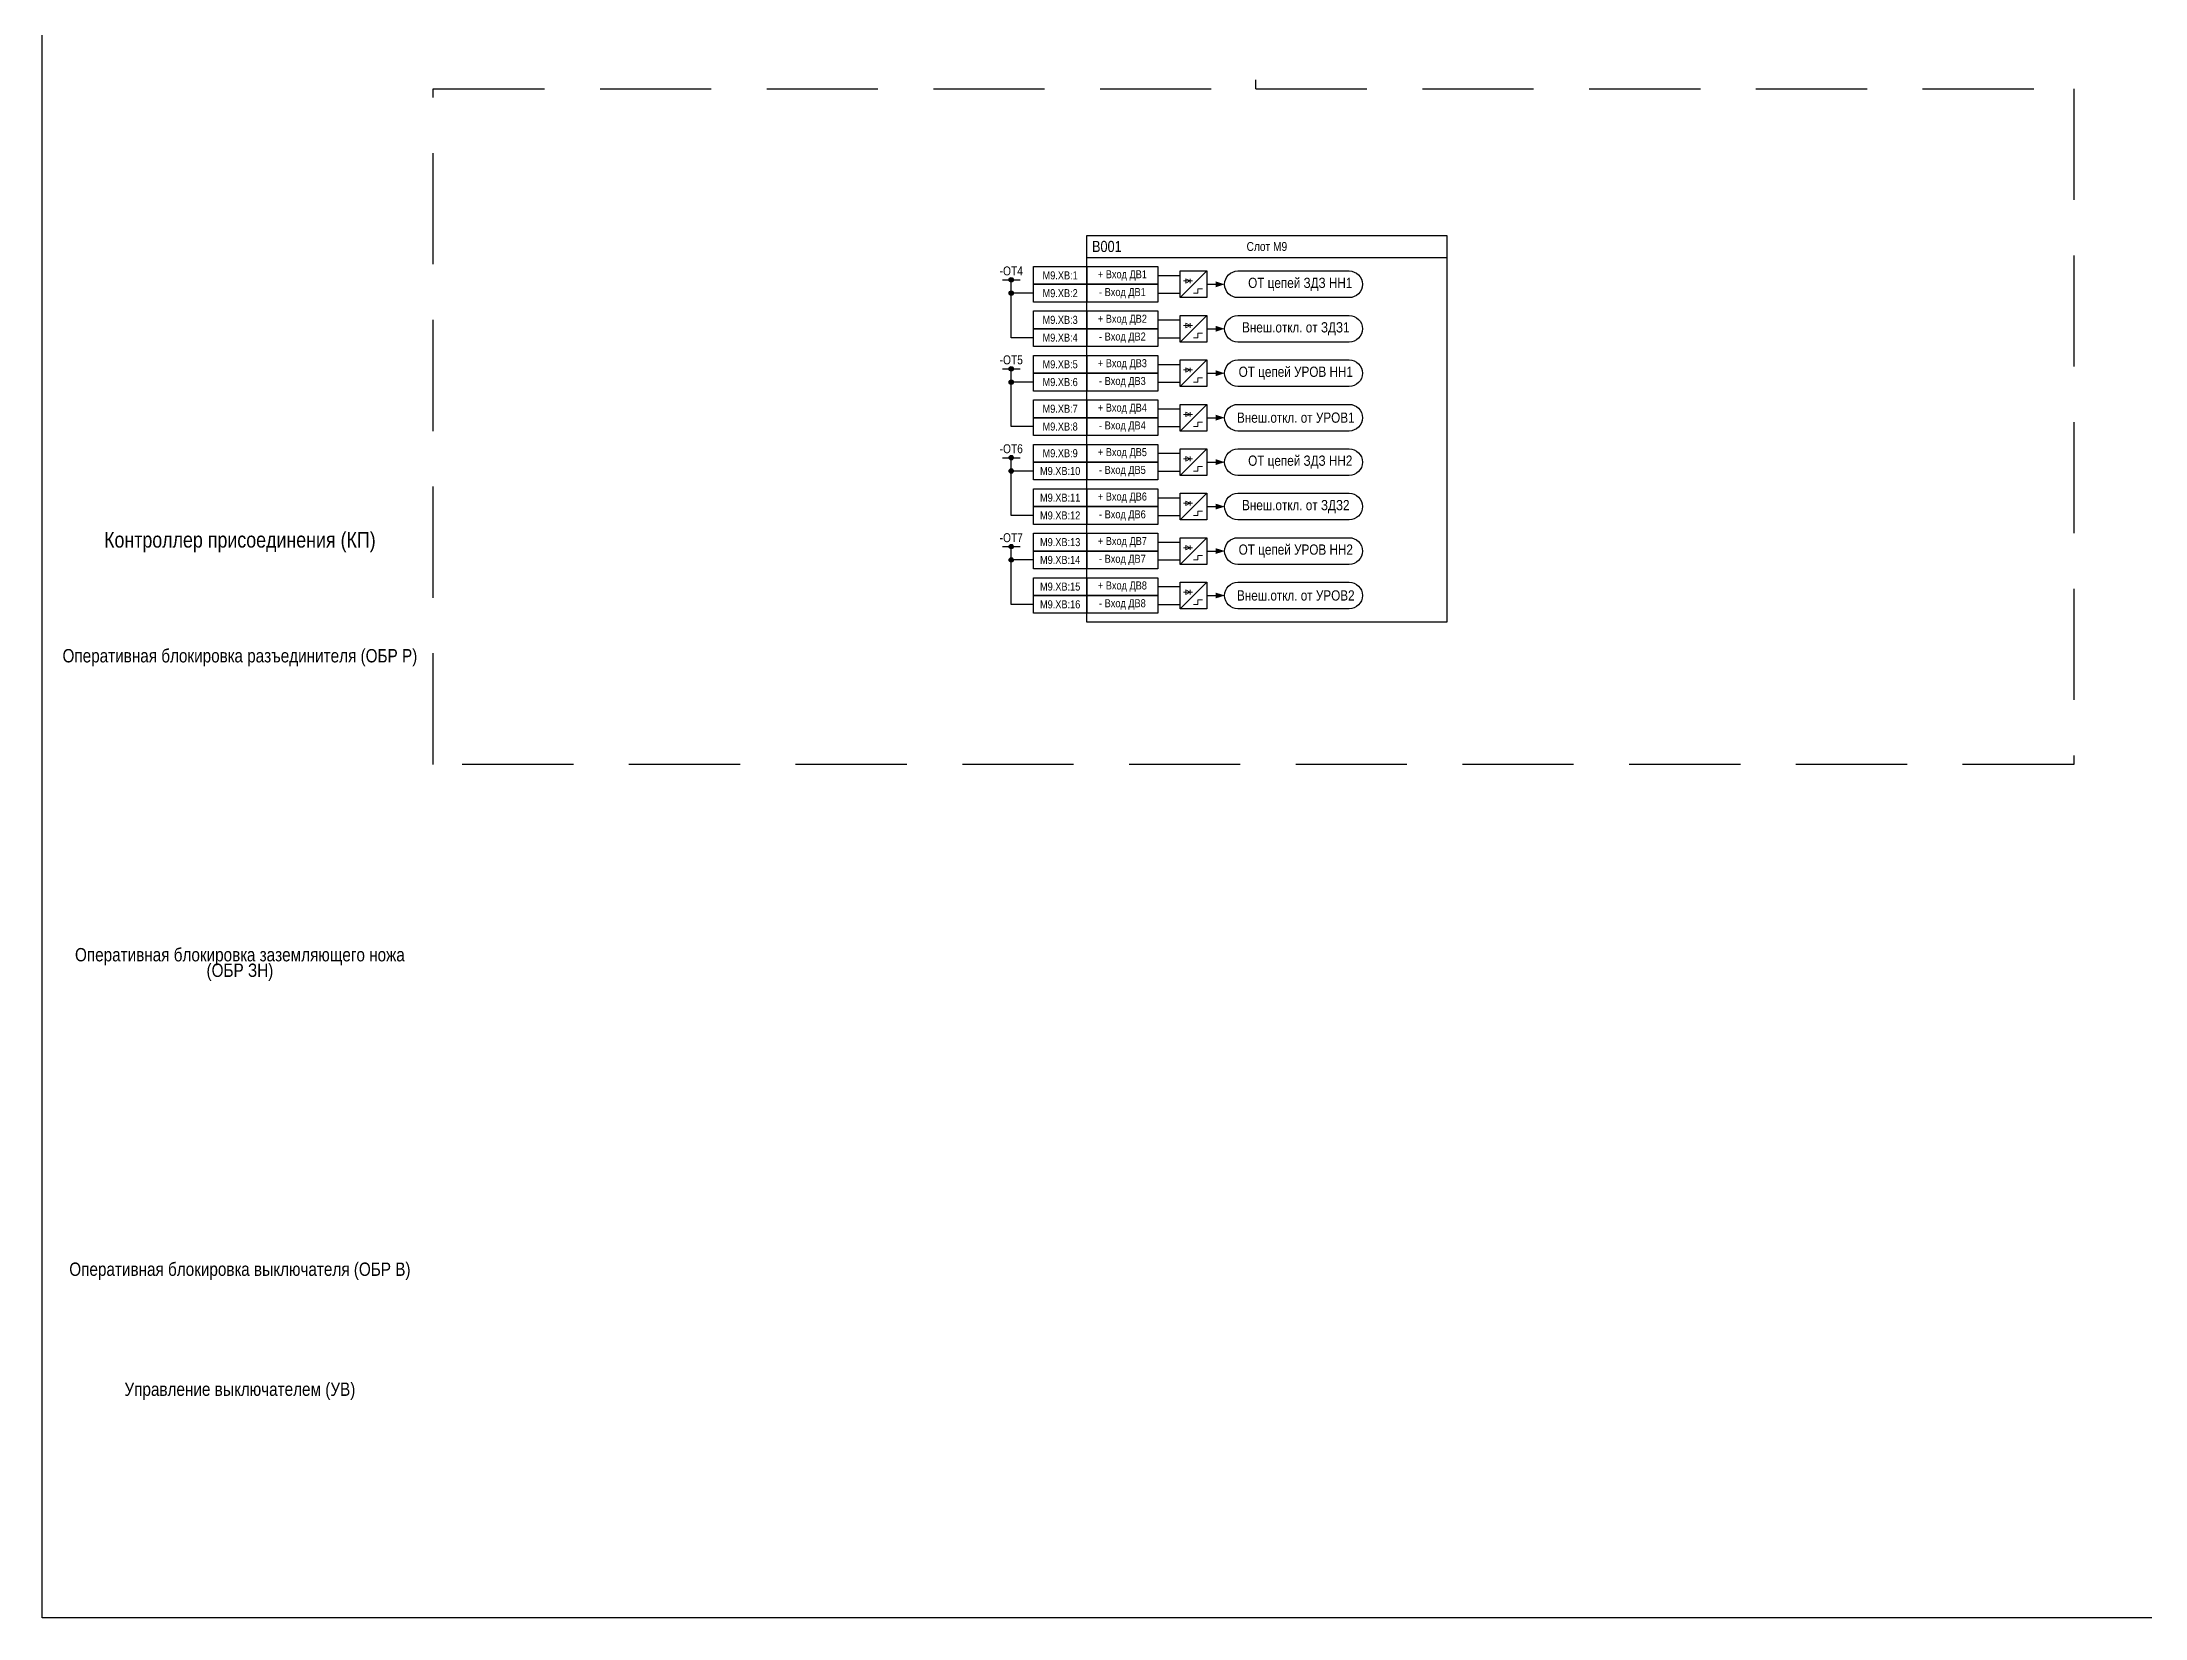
# Model space of a CAD drawing. Header units: millimetres. Extents: x 1657 to 5785, y -558 to 1129.
# Drawn here: x 3847 to 4320, y -188 to 166.5 of the extents above; entities that cross this region are included whole.
import ezdxf

# ---------------------------------------------------------------- set-up
doc = ezdxf.new("R2010")
doc.units = ezdxf.units.MM
doc.linetypes.add('штриховая2', pattern=[0.375, 0.25, -0.125])
doc.layers.add('_ОРЗ_0.3', color=7, linetype='Continuous', lineweight=30)
doc.layers.add('Основная', color=7, linetype='Continuous')
doc.styles.add('1.8_Gost_RD', font='ARIALN.TTF', dxfattribs={"height": 1.8})
doc.styles.add('2.5_Gost_RD', font='ARIALN.TTF', dxfattribs={"height": 2.5})
doc.styles.add('3.5_Gost_RD', font='ARIALN.TTF', dxfattribs={"height": 3.5})

# ---------------------------------------------------------------- blocks, each defined once
blk = doc.blocks.new('*U114')
at = {"ltscale": 0.25}
blk.add_line((0, 0), (3, 0), dxfattribs=at)
blk.add_lwpolyline([(2, 0, 1.3, 0, 0), (4, 0, 0, 0, 0)], format="xyseb", dxfattribs=at)
blk = doc.blocks.new('Точка')
at = {"ltscale": 100}
h = blk.add_hatch(color=256, dxfattribs=at)
h.dxf.hatch_style = 1
edge = h.paths.add_edge_path()
edge.add_arc((0, 0), 0.5, 0, 360)
blk.add_circle((0, 0), 0.5, dxfattribs=at)

msp = doc.modelspace()

# ---------------------------------------------------------------- linework, layer by layer
at = {"ltscale": 100}
for p, q in [((4120, 156), (4120, 158)), ((4063, 113), (4067, 113)), ((4065, 100), (4065, 113)), ((4070, 110), (4065, 110)), ((4070, 100), (4065, 100)), ((4063, 93), (4067, 93)), ((4065, 80), (4065, 93)), ((4070, 90), (4065, 90)), ((4070, 80), (4065, 80)), ((4063, 73), (4067, 73)), ((4065, 60), (4065, 73)), ((4070, 70), (4065, 70)), ((4070, 60), (4065, 60)), ((4063, 53), (4067, 53)), ((4065, 40), (4065, 53)), ((4070, 50), (4065, 50)), ((4070, 40), (4065, 40))]:
    msp.add_line(p, q, dxfattribs=at)
at = {"lineweight": 13, "ltscale": 0.25}
for p, q in [((4105.25, 113.25), (4105.25, 112.25)), ((4105.25, 103.25), (4105.25, 102.25)), ((4105.25, 93.25), (4105.25, 92.25)), ((4105.25, 83.25), (4105.25, 82.25)), ((4105.25, 73.25), (4105.25, 72.25)), ((4105.25, 63.25), (4105.25, 62.25)), ((4105.25, 53.25), (4105.25, 52.25)), ((4105.25, 43.25), (4105.25, 42.25))]:
    msp.add_line(p, q, dxfattribs=at)
at = {"ltscale": 100}
for points in [[(3847, 707), (4793, 707), (4793, -188), (3847, -188)], [(4070, 116), (4082, 116), (4082, 112), (4070, 112)], [(4082, 116), (4098, 116), (4098, 112), (4082, 112)], [(4070, 112), (4082, 112), (4082, 108), (4070, 108)], [(4082, 112), (4098, 112), (4098, 108), (4082, 108)], [(4070, 106), (4082, 106), (4082, 102), (4070, 102)], [(4082, 106), (4098, 106), (4098, 102), (4082, 102)], [(4070, 102), (4082, 102), (4082, 98), (4070, 98)], [(4082, 102), (4098, 102), (4098, 98), (4082, 98)], [(4070, 96), (4082, 96), (4082, 92), (4070, 92)], [(4082, 96), (4098, 96), (4098, 92), (4082, 92)], [(4070, 92), (4082, 92), (4082, 88), (4070, 88)], [(4082, 92), (4098, 92), (4098, 88), (4082, 88)], [(4070, 86), (4082, 86), (4082, 82), (4070, 82)], [(4082, 86), (4098, 86), (4098, 82), (4082, 82)], [(4070, 82), (4082, 82), (4082, 78), (4070, 78)], [(4082, 82), (4098, 82), (4098, 78), (4082, 78)], [(4070, 76), (4082, 76), (4082, 72), (4070, 72)], [(4082, 76), (4098, 76), (4098, 72), (4082, 72)], [(4070, 72), (4082, 72), (4082, 68), (4070, 68)], [(4082, 72), (4098, 72), (4098, 68), (4082, 68)], [(4070, 66), (4082, 66), (4082, 62), (4070, 62)], [(4070, 62), (4082, 62), (4082, 58), (4070, 58)], [(4082, 66), (4098, 66), (4098, 62), (4082, 62)], [(4082, 62), (4098, 62), (4098, 58), (4082, 58)], [(4070, 56), (4082, 56), (4082, 52), (4070, 52)], [(4082, 56), (4098, 56), (4098, 52), (4082, 52)], [(4070, 52), (4082, 52), (4082, 48), (4070, 48)], [(4082, 52), (4098, 52), (4098, 48), (4082, 48)], [(4070, 46), (4082, 46), (4082, 42), (4070, 42)], [(4082, 46), (4098, 46), (4098, 42), (4082, 42)], [(4070, 42), (4082, 42), (4082, 38), (4070, 38)], [(4082, 42), (4098, 42), (4098, 38), (4082, 38)]]:
    msp.add_lwpolyline(points, close=True, dxfattribs=at)
at = {"linetype": 'штриховая2', "ltscale": 100}
msp.add_lwpolyline([(3935, 156), (4120, 156), (4304, 156), (4304, 4), (3935, 4)], close=True, dxfattribs=at)
at = {"ltscale": 100}
msp.add_lwpolyline([(4082, 118), (4163, 118)], dxfattribs=at)
for points in [[(4103, 115), (4109, 115), (4109, 109), (4103, 109)], [(4103, 105), (4109, 105), (4109, 99), (4103, 99)], [(4103, 95), (4109, 95), (4109, 89), (4103, 89)], [(4103, 85), (4109, 85), (4109, 79), (4103, 79)], [(4103, 75), (4109, 75), (4109, 69), (4103, 69)], [(4103, 65), (4109, 65), (4109, 59), (4103, 59)], [(4103, 55), (4109, 55), (4109, 49), (4103, 49)], [(4103, 45), (4109, 45), (4109, 39), (4103, 39)]]:
    msp.add_lwpolyline(points, close=True)
at = {"lineweight": 13, "flags": 128}
for points in [[(4104.5, 113.5, 0, 0, 0), (4104.5, 114, 0.25, 0, 0), (4104.5, 114.5, 0, 0, 0)], [(4105, 113.5, 0, 0, 0), (4105, 114, 0.25, 0, 0), (4105, 114.5, 0, 0, 0)], [(4104.5, 103.5, 0, 0, 0), (4104.5, 104, 0.25, 0, 0), (4104.5, 104.5, 0, 0, 0)], [(4105, 103.5, 0, 0, 0), (4105, 104, 0.25, 0, 0), (4105, 104.5, 0, 0, 0)], [(4104.5, 93.5, 0, 0, 0), (4104.5, 94, 0.25, 0, 0), (4104.5, 94.5, 0, 0, 0)], [(4105, 93.5, 0, 0, 0), (4105, 94, 0.25, 0, 0), (4105, 94.5, 0, 0, 0)], [(4104.5, 83.5, 0, 0, 0), (4104.5, 84, 0.25, 0, 0), (4104.5, 84.5, 0, 0, 0)], [(4105, 83.5, 0, 0, 0), (4105, 84, 0.25, 0, 0), (4105, 84.5, 0, 0, 0)], [(4104.5, 73.5, 0, 0, 0), (4104.5, 74, 0.25, 0, 0), (4104.5, 74.5, 0, 0, 0)], [(4105, 73.5, 0, 0, 0), (4105, 74, 0.25, 0, 0), (4105, 74.5, 0, 0, 0)], [(4104.5, 63.5, 0, 0, 0), (4104.5, 64, 0.25, 0, 0), (4104.5, 64.5, 0, 0, 0)], [(4105, 63.5, 0, 0, 0), (4105, 64, 0.25, 0, 0), (4105, 64.5, 0, 0, 0)], [(4104.5, 53.5, 0, 0, 0), (4104.5, 54, 0.25, 0, 0), (4104.5, 54.5, 0, 0, 0)], [(4105, 53.5, 0, 0, 0), (4105, 54, 0.25, 0, 0), (4105, 54.5, 0, 0, 0)], [(4104.5, 43.5, 0, 0, 0), (4104.5, 44, 0.25, 0, 0), (4104.5, 44.5, 0, 0, 0)], [(4105, 43.5, 0, 0, 0), (4105, 44, 0.25, 0, 0), (4105, 44.5, 0, 0, 0)]]:
    msp.add_lwpolyline(points, format="xyseb", dxfattribs=at)
at = {"ltscale": 100}
for points in [[(4116, 109, -1), (4116, 115), (4141, 115, -1), (4141, 109)], [(4116, 99, -1), (4116, 105), (4141, 105, -1), (4141, 99)], [(4116, 89, -1), (4116, 95), (4141, 95, -1), (4141, 89)], [(4116, 79, -1), (4116, 85), (4141, 85, -1), (4141, 79)], [(4116, 69, -1), (4116, 75), (4141, 75, -1), (4141, 69)], [(4116, 59, -1), (4116, 65), (4141, 65, -1), (4141, 59)], [(4116, 49, -1), (4116, 55), (4141, 55, -1), (4141, 49)], [(4116, 39, -1), (4116, 45), (4141, 45, -1), (4141, 39)]]:
    msp.add_lwpolyline(points, format="xyb", close=True, dxfattribs=at)
at = {"lineweight": 13, "ltscale": 0.25}
for points in [[(4105.25, 112.75), (4104.25, 113.25), (4104.25, 112.25), (4105.25, 112.75)], [(4105.25, 102.75), (4104.25, 103.25), (4104.25, 102.25), (4105.25, 102.75)], [(4105.25, 92.75), (4104.25, 93.25), (4104.25, 92.25), (4105.25, 92.75)], [(4105.25, 82.75), (4104.25, 83.25), (4104.25, 82.25), (4105.25, 82.75)], [(4105.25, 72.75), (4104.25, 73.25), (4104.25, 72.25), (4105.25, 72.75)], [(4105.25, 62.75), (4104.25, 63.25), (4104.25, 62.25), (4105.25, 62.75)], [(4105.25, 52.75), (4104.25, 53.25), (4104.25, 52.25), (4105.25, 52.75)], [(4105.25, 42.75), (4104.25, 43.25), (4104.25, 42.25), (4105.25, 42.75)]]:
    msp.add_lwpolyline(points, dxfattribs=at)
at = {"layer": '_ОРЗ_0.3', "ltscale": 100}
msp.add_lwpolyline([(4082, 123), (4163, 123), (4163, 36), (4082, 36)], close=True, dxfattribs=at)
at = {"layer": 'Основная', "color": 0}
for p, q in [((4098, 114), (4103, 114)), ((4098, 110), (4103, 110)), ((4098, 104), (4103, 104)), ((4098, 100), (4103, 100)), ((4098, 94), (4103, 94)), ((4098, 90), (4103, 90)), ((4098, 84), (4103, 84)), ((4098, 80), (4103, 80)), ((4098, 74), (4103, 74)), ((4098, 70), (4103, 70)), ((4098, 64), (4103, 64)), ((4098, 60), (4103, 60)), ((4098, 54), (4103, 54)), ((4098, 50), (4103, 50)), ((4098, 44), (4103, 44)), ((4098, 40), (4103, 40))]:
    msp.add_line(p, q, dxfattribs=at)
at = {"layer": 'Основная', "ltscale": 0.25}
for p, q in [((4109, 115), (4103, 109)), ((4109, 105), (4103, 99)), ((4109, 95), (4103, 89)), ((4109, 85), (4103, 79)), ((4109, 75), (4103, 69)), ((4109, 65), (4103, 59)), ((4109, 55), (4103, 49)), ((4109, 45), (4103, 39))]:
    msp.add_line(p, q, dxfattribs=at)
at = {"layer": 'Основная', "color": 0, "lineweight": 13}
for p, q in [((4103.75, 112.75), (4105.75, 112.75)), ((4103.75, 102.75), (4105.75, 102.75)), ((4103.75, 92.75), (4105.75, 92.75)), ((4103.75, 82.75), (4105.75, 82.75)), ((4103.75, 72.75), (4105.75, 72.75)), ((4103.75, 62.75), (4105.75, 62.75)), ((4103.75, 52.75), (4105.75, 52.75)), ((4103.75, 42.75), (4105.75, 42.75))]:
    msp.add_line(p, q, dxfattribs=at)
for p, q in [((4106, 110), (4107, 110)), ((4107, 111), (4108, 111)), ((4107, 110), (4107, 111)), ((4106, 100), (4107, 100)), ((4107, 101), (4108, 101)), ((4107, 100), (4107, 101)), ((4106, 90), (4107, 90)), ((4107, 91), (4108, 91)), ((4107, 90), (4107, 91)), ((4107, 81), (4108, 81)), ((4107, 80), (4107, 81)), ((4106, 80), (4107, 80)), ((4107, 71), (4108, 71)), ((4107, 70), (4107, 71)), ((4106, 70), (4107, 70)), ((4106, 60), (4107, 60)), ((4107, 61), (4108, 61)), ((4107, 60), (4107, 61)), ((4106, 50), (4107, 50)), ((4107, 51), (4108, 51)), ((4107, 50), (4107, 51)), ((4106, 40), (4107, 40)), ((4107, 41), (4108, 41)), ((4107, 40), (4107, 41))]:
    msp.add_line(p, q, dxfattribs=at).dxf.unprotected_set("ltscale", 0)

# ---------------------------------------------------------------- block references
at = {"ltscale": 100}
for p in [(4065, 113), (4065, 110), (4065, 93), (4065, 90), (4065, 73), (4065, 70), (4065, 53), (4065, 50)]:
    msp.add_blockref('Точка', p, dxfattribs=at)
at = {"ltscale": 0.35}
for p in [(4109, 112), (4109, 102), (4109, 92), (4109, 82), (4109, 72), (4109, 62), (4109, 52), (4109, 42)]:
    msp.add_blockref('*U114', p, dxfattribs=at)

# ---------------------------------------------------------------- texts
at = {"ltscale": 100, "attachment_point": 5}
for s, insert, char_height, width, style in [('B001', (4086.5, 120.5), 2.5, 11, '2.5_Gost_RD'), ('Слот М9', (4122.5, 120.5), 2, 81, '1.8_Gost_RD'), ('-ОТ4', (4065, 115), 2, 81, '1.8_Gost_RD'), ('М9.XB:1', (4076, 114), 1.8, 12, '1.8_Gost_RD'), ('+ Вход ДВ1', (4090, 114), 1.8, 16, '1.8_Gost_RD'), ('\\pxsm0.7;ОТ цепей ЗДЗ НН1', (4130, 112), 2.3, 31, '2.5_Gost_RD'), ('М9.XB:2', (4076, 110), 1.8, 12, '1.8_Gost_RD'), ('- Вход ДВ1', (4090, 110), 1.8, 16, '1.8_Gost_RD'), ('М9.XB:3', (4076, 104), 1.8, 12, '1.8_Gost_RD'), ('+ Вход ДВ2', (4090, 104), 1.8, 16, '1.8_Gost_RD'), ('М9.XB:4', (4076, 100), 1.8, 12, '1.8_Gost_RD'), ('- Вход ДВ2', (4090, 100), 1.8, 16, '1.8_Gost_RD'), ('\\pxsm0.7;Внеш.откл. от ЗДЗ1', (4129, 102), 2.3, 28.7717, '2.5_Gost_RD'), ('-ОТ5', (4065, 95), 2, 81, '1.8_Gost_RD'), ('М9.XB:5', (4076, 94), 1.8, 12, '1.8_Gost_RD'), ('+ Вход ДВ3', (4090, 94), 1.8, 16, '1.8_Gost_RD'), ('М9.XB:6', (4076, 90), 1.8, 12, '1.8_Gost_RD'), ('- Вход ДВ3', (4090, 90), 1.8, 16, '1.8_Gost_RD'), ('\\pxsm0.7;ОТ цепей УРОВ НН1', (4129, 92), 2.3, 31, '2.5_Gost_RD'), ('+ Вход ДВ4', (4090, 84), 1.8, 16, '1.8_Gost_RD'), ('М9.XB:7', (4076, 84), 1.8, 12, '1.8_Gost_RD'), ('М9.XB:8', (4076, 80), 1.8, 12, '1.8_Gost_RD'), ('- Вход ДВ4', (4090, 80), 1.8, 16, '1.8_Gost_RD'), ('\\pxsm0.7;Внеш.откл. от УРОВ1', (4129, 82), 2.3, 29.0175, '2.5_Gost_RD'), ('-ОТ6', (4065, 75), 2, 81, '1.8_Gost_RD'), ('М9.XB:9', (4076, 74), 1.8, 12, '1.8_Gost_RD'), ('+ Вход ДВ5', (4090, 74), 1.8, 16, '1.8_Gost_RD'), ('- Вход ДВ5', (4090, 70), 1.8, 16, '1.8_Gost_RD'), ('\\pxsm0.7;ОТ цепей ЗДЗ НН2', (4130, 72), 2.3, 31, '2.5_Gost_RD'), ('М9.XB:10', (4076, 70), 1.8, 12, '1.8_Gost_RD'), ('М9.XB:11', (4076, 64), 1.8, 12, '1.8_Gost_RD'), ('+ Вход ДВ6', (4090, 64), 1.8, 16, '1.8_Gost_RD'), ('\\pxsm0.7;Внеш.откл. от ЗДЗ2', (4129, 62), 2.3, 28.4003, '2.5_Gost_RD'), ('М9.XB:12', (4076, 60), 1.8, 12, '1.8_Gost_RD'), ('- Вход ДВ6', (4090, 60), 1.8, 16, '1.8_Gost_RD'), ('-ОТ7', (4065, 55), 2, 81, '1.8_Gost_RD'), ('М9.XB:13', (4076, 54), 1.8, 12, '1.8_Gost_RD'), ('+ Вход ДВ7', (4090, 54), 1.8, 16, '1.8_Gost_RD'), ('\\pxsm0.7;ОТ цепей УРОВ НН2', (4129, 52), 2.3, 31, '2.5_Gost_RD'), ('М9.XB:14', (4076, 50), 1.8, 12, '1.8_Gost_RD'), ('- Вход ДВ7', (4090, 50), 1.8, 16, '1.8_Gost_RD'), ('М9.XB:15', (4076, 44), 1.8, 12, '1.8_Gost_RD'), ('+ Вход ДВ8', (4090, 44), 1.8, 16, '1.8_Gost_RD'), ('\\pxsm0.7;Внеш.откл. от УРОВ2', (4129, 42), 2.3, 29.0175, '2.5_Gost_RD'), ('М9.XB:16', (4076, 40), 1.8, 12, '1.8_Gost_RD'), ('- Вход ДВ8', (4090, 40), 1.8, 16, '1.8_Gost_RD')]:
    msp.add_mtext(s, dxfattribs=dict(at, insert=insert, char_height=char_height, width=width, style=style))
at = {"color": 30, "ltscale": 100, "true_color": 0xf7941d, "attachment_point": 5, "style": '3.5_Gost_RD'}
for s, insert, char_height, width in [('\\pxsm0.7;Контроллер присоединения (КП)', (3891.5, 54), 3.5, 85), ('\\pxsm0.7;Оперативная блокировка разъединителя (ОБР Р)', (3891.5, 28), 3, 81), ('\\pxsm0.7;Оперативная блокировка заземляющего ножа (ОБР ЗН)', (3891.5, -41), 3, 81), ('\\pxsm0.7;Оперативная блокировка выключателя (ОБР В)', (3891.5, -110), 3, 81), ('\\pxsm0.7;Управление выключателем (УВ)', (3891.5, -137), 3, 81)]:
    msp.add_mtext(s, dxfattribs=dict(at, insert=insert, char_height=char_height, width=width))

doc.saveas('drawing.dxf')
